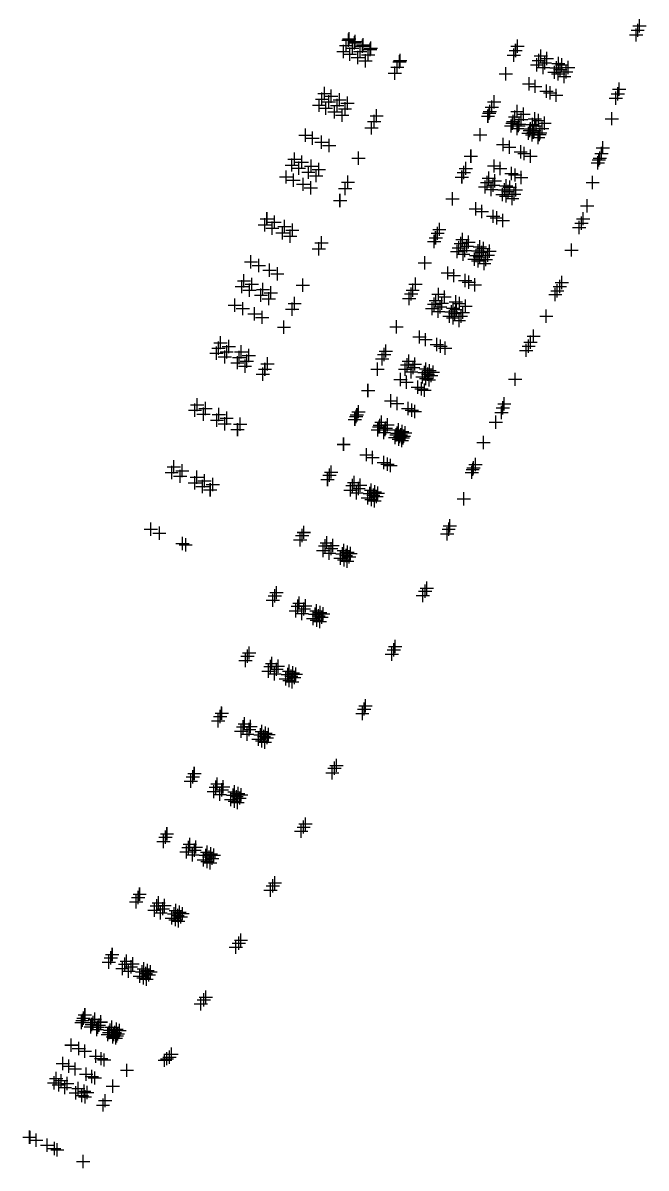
# Model space of a CAD drawing. Header units: metres. Extents: x 107442 to 107761, y 6433710 to 6434563.
# Drawn here: x 107442.1 to 107536.2, y 6433710.2 to 6433883.2 of the extents above; entities that cross this region are included whole.
import ezdxf

# ---------------------------------------------------------------- set-up
doc = ezdxf.new("R2010")
doc.units = ezdxf.units.M
doc.header["$PDMODE"] = 2
doc.header["$PDSIZE"] = 1

msp = doc.modelspace()

# ---------------------------------------------------------------- linework, layer by layer
for p in [(107535.2, 6433882.73, 107.79), (107535.2, 6433882.72, 107.79), (107534.71, 6433881.33, 107.88), (107534.93, 6433882.03, 107.83), (107490.9, 6433879.74, 108.26), (107491.25, 6433880.55, 108.2), (107491.34, 6433880.74, 108.17), (107491.84, 6433879.34, 103.16), (107491.84, 6433879.34, 103.16), (107492.18, 6433880.15, 103.15), (107492.18, 6433880.15, 103.15), (107492.26, 6433880.35, 103.14), (107492.26, 6433880.35, 103.14), (107493.38, 6433879.65, 103.8), (107493.46, 6433879.85, 103.79), (107494.63, 6433879.35, 104.43), (107516.79, 6433879.64, 104.97), (107516.79, 6433879.64, 104.97), (107516.79, 6433879.64, 104.97), (107516.79, 6433879.64, 104.97), (107516.79, 6433879.64, 104.97), (107516.79, 6433879.64, 104.97), (107516.79, 6433879.64, 104.97), (107516.79, 6433879.64, 104.97), (107516.79, 6433879.64, 104.97), (107516.79, 6433879.64, 104.97), (107516.8, 6433879.64, 103.98), (107490.5, 6433878.85, 108.32), (107491.44, 6433878.44, 103.17), (107491.44, 6433878.44, 103.17), (107492.65, 6433877.93, 103.83), (107493.03, 6433878.84, 103.81), (107494.21, 6433878.34, 104.45), (107494.55, 6433879.15, 104.43), (107516.22, 6433878.29, 105.01), (107516.22, 6433878.29, 105.01), (107516.22, 6433878.29, 105.01), (107516.22, 6433878.29, 105.01), (107516.22, 6433878.29, 105.01), (107516.22, 6433878.29, 105.01), (107516.22, 6433878.29, 105.01), (107516.22, 6433878.29, 105.01), (107516.22, 6433878.29, 105.01), (107516.22, 6433878.29, 105.01), (107516.22, 6433878.29, 104.03), (107516.5, 6433878.97, 104.99), (107516.51, 6433878.97, 104.99), (107516.51, 6433878.97, 104.99), (107516.51, 6433878.97, 104.99), (107516.51, 6433878.97, 104.99), (107516.51, 6433878.97, 104.99), (107516.51, 6433878.97, 104.99), (107516.51, 6433878.97, 104.99), (107516.51, 6433878.97, 104.99), (107516.51, 6433878.97, 104.99), (107516.51, 6433878.97, 104.01), (107520.3, 6433878.16, 104.09), (107521.22, 6433877.77, 105.13), (107493.82, 6433877.43, 104.47), (107498.63, 6433876.47, 104.62), (107498.63, 6433876.47, 104.62), (107498.63, 6433876.47, 104.62), (107498.63, 6433876.47, 104.62), (107498.63, 6433876.47, 104.03), (107498.97, 6433877.28, 104.61), (107498.97, 6433877.28, 104.61), (107498.97, 6433877.28, 104.61), (107498.97, 6433877.28, 104.61), (107498.97, 6433877.28, 104.02), (107499.05, 6433877.48, 104.01), (107499.06, 6433877.48, 104.6), (107499.06, 6433877.48, 104.6), (107499.06, 6433877.48, 104.6), (107499.06, 6433877.48, 104.6), (107519.72, 6433876.81, 104.14), (107520.01, 6433877.49, 104.12), (107520.64, 6433876.42, 105.17), (107520.93, 6433877.1, 105.15), (107522.66, 6433876.37, 104.21), (107522.95, 6433877.04, 104.19), (107523.21, 6433876.13, 103.91), (107523.21, 6433876.13, 103.91), (107523.5, 6433876.81, 103.89), (107523.5, 6433876.81, 103.89), (107524.42, 6433876.42, 104.39), (107524.42, 6433876.42, 104.39), (107498.24, 6433875.55, 104.64), (107498.24, 6433875.55, 104.65), (107498.24, 6433875.55, 104.65), (107498.24, 6433875.55, 104.64), (107498.24, 6433875.55, 104.06), (107515.02, 6433875.45, 105.09), (107515.02, 6433875.45, 105.09), (107515.02, 6433875.45, 105.09), (107515.02, 6433875.44, 105.09), (107515.02, 6433875.44, 105.09), (107515.02, 6433875.44, 105.09), (107515.02, 6433875.44, 105.09), (107515.02, 6433875.44, 105.09), (107515.02, 6433875.44, 105.09), (107515.02, 6433875.44, 105.09), (107515.02, 6433875.44, 104.11), (107522.37, 6433875.69, 104.23), (107522.92, 6433875.45, 103.93), (107522.92, 6433875.45, 103.93), (107523.84, 6433875.07, 104.43), (107523.84, 6433875.07, 104.43), (107524.13, 6433875.74, 104.41), (107524.13, 6433875.74, 104.41), (107487.63, 6433872.51, 108.78), (107518.52, 6433873.96, 104.23), (107519.44, 6433873.57, 105.26), (107521.16, 6433872.85, 104.33), (107521.72, 6433872.61, 104.03), (107521.72, 6433872.61, 104.03), (107531.92, 6433872.45, 108.64), (107532.14, 6433873.15, 108.58), (107486.81, 6433870.71, 108.92), (107487.25, 6433871.66, 108.85), (107488.27, 6433871.22, 103.29), (107488.27, 6433871.22, 103.29), (107488.65, 6433872.08, 103.28), (107488.65, 6433872.08, 103.28), (107489.55, 6433870.68, 103.98), (107489.92, 6433871.53, 103.97), (107491.09, 6433871.03, 104.61), (107513.24, 6433871.25, 105.22), (107513.24, 6433871.25, 105.22), (107513.24, 6433871.25, 105.21), (107513.24, 6433871.25, 105.22), (107513.24, 6433871.25, 105.21), (107513.24, 6433871.25, 105.21), (107513.24, 6433871.25, 105.21), (107513.25, 6433871.25, 105.22), (107513.25, 6433871.25, 105.22), (107513.25, 6433871.25, 105.22), (107513.25, 6433871.25, 104.23), (107522.64, 6433872.22, 104.53), (107522.64, 6433872.22, 104.53), (107531.64, 6433871.77, 108.67), (107487.84, 6433870.27, 103.3), (107487.84, 6433870.27, 103.3), (107489.13, 6433869.71, 104.01), (107490.31, 6433869.2, 104.65), (107490.73, 6433870.17, 104.63), (107495.51, 6433869.14, 104.21), (107495.51, 6433869.13, 104.8), (107495.51, 6433869.13, 104.8), (107495.51, 6433869.13, 104.8), (107495.51, 6433869.13, 104.8), (107512.32, 6433869.08, 105.27), (107512.32, 6433869.08, 105.28), (107512.32, 6433869.08, 105.27), (107512.32, 6433869.08, 105.27), (107512.32, 6433869.08, 105.27), (107512.33, 6433869.08, 105.27), (107512.33, 6433869.08, 105.27), (107512.33, 6433869.08, 105.27), (107512.33, 6433869.08, 105.27), (107512.33, 6433869.08, 105.27), (107512.33, 6433869.08, 104.29), (107512.5, 6433869.5, 105.26), (107512.5, 6433869.5, 105.27), (107512.5, 6433869.5, 105.26), (107512.51, 6433869.5, 105.26), (107512.51, 6433869.5, 105.26), (107512.51, 6433869.5, 105.26), (107512.51, 6433869.5, 105.26), (107512.51, 6433869.5, 105.26), (107512.51, 6433869.5, 105.26), (107512.51, 6433869.5, 105.26), (107512.51, 6433869.5, 104.28), (107512.61, 6433869.76, 105.26), (107512.61, 6433869.76, 105.26), (107512.61, 6433869.76, 105.26), (107512.61, 6433869.76, 105.26), (107512.61, 6433869.76, 105.26), (107512.61, 6433869.76, 105.26), (107512.61, 6433869.76, 105.26), (107512.61, 6433869.76, 105.26), (107512.61, 6433869.76, 105.26), (107512.62, 6433869.76, 105.26), (107512.62, 6433869.75, 104.28), (107512.9, 6433870.43, 105.24), (107512.9, 6433870.43, 105.24), (107512.9, 6433870.43, 105.24), (107512.9, 6433870.43, 105.24), (107512.9, 6433870.43, 105.24), (107512.9, 6433870.43, 105.24), (107512.9, 6433870.43, 105.24), (107512.9, 6433870.43, 105.24), (107512.9, 6433870.43, 105.24), (107512.9, 6433870.43, 105.24), (107512.9, 6433870.43, 104.26), (107516.4, 6433868.95, 104.39), (107516.75, 6433869.77, 104.36), (107517.67, 6433869.38, 105.4), (107494.72, 6433867.3, 104.84), (107494.72, 6433867.3, 104.84), (107494.72, 6433867.3, 104.84), (107494.72, 6433867.3, 104.25), (107494.73, 6433867.3, 104.84), (107495.14, 6433868.28, 104.82), (107495.14, 6433868.28, 104.82), (107495.14, 6433868.28, 104.82), (107495.14, 6433868.28, 104.82), (107495.14, 6433868.28, 104.23), (107515.83, 6433867.59, 104.43), (107516.01, 6433868.02, 104.42), (107516.12, 6433868.27, 104.41), (107516.75, 6433867.2, 105.47), (107516.93, 6433867.63, 105.46), (107517.04, 6433867.88, 105.45), (107517.32, 6433868.56, 105.43), (107518.74, 6433867.16, 104.52), (107519.03, 6433867.83, 104.5), (107519.38, 6433868.65, 104.47), (107519.58, 6433867.6, 104.2), (107519.58, 6433867.6, 104.2), (107519.93, 6433868.42, 104.17), (107519.93, 6433868.42, 104.17), (107520.5, 6433867.21, 104.7), (107520.5, 6433867.21, 104.7), (107520.85, 6433868.03, 104.67), (107520.85, 6433868.03, 104.67), (107531.01, 6433868.69, 109.07), (107484.75, 6433866.2, 109.2), (107485.81, 6433865.74, 103.38), (107485.81, 6433865.74, 103.38), (107511.13, 6433866.27, 105.34), (107511.13, 6433866.27, 105.34), (107511.13, 6433866.27, 105.34), (107511.13, 6433866.27, 105.34), (107511.13, 6433866.27, 105.34), (107511.13, 6433866.27, 105.34), (107511.13, 6433866.27, 105.34), (107511.13, 6433866.27, 105.34), (107511.13, 6433866.27, 105.34), (107511.13, 6433866.27, 105.34), (107511.14, 6433866.27, 104.36), (107518.45, 6433866.48, 104.54), (107518.64, 6433866.91, 104.53), (107519, 6433866.24, 104.24), (107519, 6433866.24, 104.24), (107519.19, 6433866.67, 104.23), (107519.19, 6433866.67, 104.23), (107519.3, 6433866.93, 104.22), (107519.3, 6433866.93, 104.22), (107519.92, 6433865.85, 104.74), (107519.92, 6433865.85, 104.74), (107520.11, 6433866.28, 104.73), (107520.11, 6433866.28, 104.73), (107520.22, 6433866.54, 104.72), (107520.22, 6433866.54, 104.72), (107487.17, 6433865.15, 104.12), (107488.35, 6433864.64, 104.76), (107514.63, 6433864.78, 104.49), (107515.55, 6433864.39, 105.53), (107517.26, 6433863.67, 104.61), (107529.66, 6433864.31, 109.45), (107483.1, 6433862.6, 109.38), (107484.19, 6433862.13, 103.43), (107484.19, 6433862.13, 103.43), (107492.75, 6433862.73, 104.95), (107492.75, 6433862.73, 104.95), (107492.75, 6433862.73, 104.95), (107492.75, 6433862.73, 104.36), (107492.76, 6433862.73, 104.95), (107509.75, 6433863.04, 105.42), (107509.75, 6433863.04, 105.42), (107509.75, 6433863.04, 105.42), (107509.75, 6433863.04, 105.42), (107509.75, 6433863.04, 105.42), (107509.75, 6433863.04, 105.42), (107509.75, 6433863.04, 105.42), (107509.75, 6433863.04, 105.42), (107509.75, 6433863.04, 105.42), (107509.75, 6433863.04, 105.42), (107509.76, 6433863.04, 104.44), (107517.81, 6433863.43, 104.31), (107517.81, 6433863.43, 104.31), (107518.73, 6433863.04, 104.81), (107518.73, 6433863.04, 104.81), (107528.9, 6433862.04, 109.62), (107529.07, 6433862.49, 109.6), (107529.21, 6433862.73, 109.6), (107529.45, 6433863.43, 109.55), (107482.68, 6433861.69, 109.43), (107483.77, 6433861.21, 103.45), (107483.77, 6433861.21, 103.45), (107485.19, 6433860.59, 104.22), (107485.6, 6433861.52, 104.2), (107486.77, 6433861.01, 104.84), (107508.69, 6433860.56, 105.48), (107508.69, 6433860.56, 105.48), (107508.69, 6433860.56, 105.48), (107508.69, 6433860.56, 105.48), (107508.69, 6433860.56, 105.48), (107508.69, 6433860.56, 105.48), (107508.69, 6433860.56, 105.48), (107508.69, 6433860.56, 105.48), (107508.69, 6433860.56, 105.48), (107508.69, 6433860.56, 105.48), (107508.69, 6433860.56, 104.49), (107508.96, 6433861.19, 105.46), (107508.96, 6433861.19, 105.46), (107508.96, 6433861.19, 105.46), (107508.96, 6433861.19, 105.46), (107508.96, 6433861.19, 105.46), (107508.96, 6433861.19, 105.46), (107508.96, 6433861.19, 105.46), (107508.96, 6433861.19, 105.46), (107508.96, 6433861.19, 105.46), (107508.96, 6433861.19, 105.46), (107508.96, 6433861.19, 104.48), (107513.25, 6433861.55, 104.57), (107514.17, 6433861.15, 105.61), (107515.87, 6433860.43, 104.68), (107481.85, 6433859.89, 109.53), (107482.96, 6433859.41, 103.48), (107482.96, 6433859.41, 103.48), (107484.4, 6433858.78, 104.26), (107486.37, 6433860.08, 104.86), (107491.18, 6433859.1, 105.03), (107491.18, 6433859.1, 105.03), (107491.18, 6433859.1, 105.03), (107491.18, 6433859.1, 105.03), (107491.18, 6433859.1, 104.44), (107508.39, 6433859.88, 105.49), (107508.4, 6433859.88, 105.49), (107508.4, 6433859.88, 105.49), (107508.4, 6433859.88, 105.49), (107508.4, 6433859.88, 105.49), (107508.4, 6433859.88, 105.49), (107508.4, 6433859.88, 105.49), (107508.4, 6433859.88, 105.49), (107508.4, 6433859.88, 105.49), (107508.4, 6433859.88, 105.49), (107508.4, 6433859.88, 104.51), (107512.18, 6433859.05, 104.63), (107512.46, 6433859.69, 104.61), (107513.1, 6433858.66, 105.67), (107513.38, 6433859.3, 105.65), (107515.08, 6433858.57, 104.73), (107516.43, 6433860.19, 104.38), (107516.43, 6433860.19, 104.38), (107517.35, 6433859.8, 104.88), (107517.35, 6433859.8, 104.88), (107528.13, 6433859.05, 109.91), (107485.58, 6433858.26, 104.91), (107490.77, 6433858.16, 105.05), (107490.77, 6433858.16, 105.06), (107490.77, 6433858.16, 105.06), (107490.77, 6433858.16, 105.05), (107490.77, 6433858.16, 104.47), (107511.89, 6433858.38, 104.64), (107512.81, 6433857.98, 105.68), (107514.51, 6433857.25, 104.76), (107514.8, 6433857.93, 104.74), (107515.06, 6433857.01, 104.46), (107515.06, 6433857.01, 104.46), (107515.35, 6433857.69, 104.44), (107515.35, 6433857.69, 104.44), (107515.63, 6433858.34, 104.43), (107515.63, 6433858.34, 104.43), (107516.27, 6433857.29, 104.94), (107516.27, 6433857.29, 104.94), (107516.55, 6433857.94, 104.93), (107516.55, 6433857.94, 104.93), (107489.97, 6433856.33, 104.51), (107489.98, 6433856.33, 105.1), (107489.98, 6433856.33, 105.1), (107489.98, 6433856.33, 105.1), (107489.98, 6433856.33, 105.1), (107506.97, 6433856.58, 105.57), (107506.98, 6433856.58, 105.57), (107506.98, 6433856.58, 105.57), (107506.98, 6433856.58, 105.57), (107506.98, 6433856.58, 105.57), (107506.98, 6433856.58, 105.57), (107506.98, 6433856.58, 105.57), (107506.98, 6433856.58, 105.57), (107506.98, 6433856.58, 105.57), (107506.98, 6433856.58, 105.57), (107506.98, 6433856.58, 104.59), (107510.47, 6433855.08, 104.72), (107515.98, 6433856.62, 104.96), (107515.98, 6433856.62, 104.96), (107527.31, 6433855.54, 110.3), (107478.94, 6433853.56, 109.78), (107478.95, 6433853.57, 109.78), (107511.39, 6433854.68, 105.76), (107513.09, 6433853.95, 104.83), (107513.64, 6433853.71, 104.53), (107513.64, 6433853.71, 104.53), (107514.56, 6433853.32, 105.03), (107514.56, 6433853.32, 105.03), (107526.7, 6433853.59, 110.45), (107478.61, 6433852.65, 109.82), (107479.75, 6433852.15, 103.59), (107479.75, 6433852.15, 103.59), (107480.08, 6433853.07, 103.58), (107480.08, 6433853.07, 103.58), (107480.08, 6433853.06, 103.58), (107480.08, 6433853.06, 103.58), (107481.6, 6433852.39, 104.41), (107481.61, 6433852.4, 104.41), (107482.78, 6433851.88, 105.05), (107482.78, 6433851.87, 105.05), (107504.98, 6433851.98, 105.67), (107504.98, 6433851.98, 105.68), (107504.98, 6433851.98, 105.67), (107504.98, 6433851.98, 105.67), (107504.98, 6433851.98, 105.67), (107504.98, 6433851.98, 105.67), (107504.98, 6433851.98, 105.67), (107504.98, 6433851.98, 105.67), (107504.98, 6433851.98, 105.67), (107504.98, 6433851.98, 105.67), (107504.98, 6433851.98, 104.69), (107526.11, 6433852.25, 110.48), (107526.44, 6433852.92, 110.48), (107481.29, 6433851.46, 104.44), (107482.46, 6433850.95, 105.08), (107487.17, 6433849.95, 104.65), (107487.17, 6433849.94, 104.65), (107487.17, 6433849.93, 105.24), (107487.17, 6433849.93, 105.24), (107487.17, 6433849.93, 105.24), (107487.17, 6433849.93, 105.24), (107487.18, 6433849.95, 105.24), (107487.18, 6433849.95, 105.24), (107487.18, 6433849.95, 105.24), (107487.18, 6433849.95, 105.24), (107504.18, 6433850.14, 105.72), (107504.18, 6433850.14, 105.72), (107504.18, 6433850.14, 105.72), (107504.18, 6433850.14, 105.72), (107504.18, 6433850.14, 105.72), (107504.18, 6433850.14, 105.72), (107504.18, 6433850.14, 105.72), (107504.18, 6433850.14, 105.72), (107504.18, 6433850.14, 105.72), (107504.18, 6433850.14, 105.72), (107504.18, 6433850.14, 104.73), (107504.42, 6433850.71, 105.7), (107504.42, 6433850.7, 105.7), (107504.42, 6433850.7, 105.7), (107504.42, 6433850.7, 105.7), (107504.42, 6433850.7, 105.7), (107504.43, 6433850.7, 105.7), (107504.43, 6433850.7, 105.7), (107504.43, 6433850.7, 105.7), (107504.43, 6433850.7, 105.7), (107504.43, 6433850.7, 105.7), (107504.43, 6433850.7, 104.72), (107504.72, 6433851.38, 105.69), (107504.72, 6433851.38, 105.69), (107504.72, 6433851.38, 105.69), (107504.72, 6433851.38, 105.69), (107504.72, 6433851.38, 105.69), (107504.72, 6433851.38, 105.69), (107504.72, 6433851.38, 105.69), (107504.72, 6433851.38, 105.69), (107504.72, 6433851.38, 105.69), (107504.72, 6433851.38, 105.69), (107504.72, 6433851.38, 104.71), (107508.21, 6433849.86, 104.84), (107508.47, 6433850.46, 104.83), (107509.39, 6433850.07, 105.87), (107486.77, 6433849.04, 104.68), (107486.78, 6433849.03, 105.26), (107486.78, 6433849.03, 105.27), (107486.78, 6433849.03, 105.27), (107486.78, 6433849.03, 105.26), (107507.66, 6433848.62, 104.87), (107507.91, 6433849.19, 104.86), (107508.58, 6433848.22, 105.91), (107508.83, 6433848.79, 105.9), (107509.12, 6433849.46, 105.88), (107510.82, 6433848.72, 104.96), (107511.09, 6433849.33, 104.94), (107511.37, 6433848.48, 104.66), (107511.37, 6433848.48, 104.66), (107511.64, 6433849.09, 104.64), (107511.64, 6433849.09, 104.64), (107512.55, 6433848.69, 105.14), (107512.55, 6433848.69, 105.14), (107524.92, 6433848.86, 110.67), (107476.53, 6433847.06, 110.06), (107477.7, 6433846.54, 103.68), (107477.7, 6433846.54, 103.68), (107502.77, 6433846.92, 105.79), (107502.77, 6433846.92, 105.79), (107502.77, 6433846.92, 105.79), (107502.77, 6433846.92, 105.79), (107502.77, 6433846.92, 105.79), (107502.77, 6433846.92, 105.79), (107502.77, 6433846.92, 105.79), (107502.77, 6433846.92, 105.79), (107502.77, 6433846.92, 105.79), (107502.77, 6433846.92, 105.79), (107502.77, 6433846.92, 104.81), (107510.28, 6433847.48, 104.98), (107510.53, 6433848.05, 104.97), (107510.83, 6433847.24, 104.68), (107510.83, 6433847.24, 104.68), (107511.08, 6433847.81, 104.67), (107511.08, 6433847.81, 104.67), (107511.75, 6433846.84, 105.18), (107511.75, 6433846.84, 105.18), (107511.99, 6433847.41, 105.17), (107511.99, 6433847.41, 105.17), (107512.29, 6433848.08, 105.16), (107512.29, 6433848.08, 105.16), (107479.34, 6433845.8, 104.58), (107480.51, 6433845.28, 105.22), (107506.26, 6433845.39, 104.94), (107507.17, 6433844.99, 105.98), (107475.14, 6433843.33, 110.2), (107475.47, 6433844.2, 110.16), (107476.64, 6433843.68, 103.72), (107476.64, 6433843.68, 103.72), (107478.34, 6433842.92, 104.65), (107484.35, 6433843.57, 104.8), (107484.36, 6433843.57, 105.39), (107484.36, 6433843.57, 105.39), (107484.36, 6433843.57, 105.39), (107484.36, 6433843.57, 105.39), (107501.35, 6433843.7, 105.86), (107501.36, 6433843.7, 105.86), (107501.36, 6433843.7, 105.86), (107501.36, 6433843.7, 105.86), (107501.36, 6433843.7, 105.86), (107501.36, 6433843.7, 105.86), (107501.36, 6433843.7, 105.86), (107501.36, 6433843.7, 105.86), (107501.36, 6433843.7, 105.86), (107501.36, 6433843.7, 105.86), (107501.36, 6433843.7, 104.88), (107508.87, 6433844.25, 105.06), (107509.42, 6433844.01, 104.76), (107509.42, 6433844.01, 104.76), (107510.33, 6433843.61, 105.26), (107510.33, 6433843.61, 105.26), (107523.16, 6433843.34, 111.09), (107523.47, 6433843.96, 111.09), (107476.32, 6433842.8, 103.74), (107476.32, 6433842.8, 103.74), (107478.04, 6433842.03, 104.68), (107479.21, 6433841.51, 105.32), (107479.51, 6433842.4, 105.29), (107500.4, 6433841.55, 105.91), (107500.4, 6433841.55, 105.91), (107500.4, 6433841.55, 105.91), (107500.4, 6433841.55, 105.91), (107500.4, 6433841.55, 105.91), (107500.41, 6433841.55, 105.91), (107500.41, 6433841.55, 105.91), (107500.41, 6433841.55, 105.91), (107500.41, 6433841.55, 105.91), (107500.41, 6433841.55, 105.91), (107500.41, 6433841.55, 104.93), (107500.7, 6433842.22, 105.9), (107500.7, 6433842.22, 105.9), (107500.7, 6433842.22, 105.9), (107500.7, 6433842.22, 105.9), (107500.7, 6433842.22, 105.9), (107500.7, 6433842.22, 105.9), (107500.7, 6433842.22, 105.9), (107500.7, 6433842.22, 105.9), (107500.7, 6433842.22, 105.9), (107500.71, 6433842.22, 105.9), (107500.71, 6433842.22, 104.92), (107500.95, 6433842.78, 105.88), (107500.95, 6433842.78, 105.89), (107500.95, 6433842.78, 105.88), (107500.95, 6433842.78, 105.88), (107500.95, 6433842.78, 105.88), (107500.95, 6433842.78, 105.88), (107500.95, 6433842.78, 105.88), (107500.95, 6433842.78, 105.88), (107500.95, 6433842.78, 105.88), (107500.95, 6433842.78, 105.88), (107500.95, 6433842.78, 104.9), (107504.43, 6433841.25, 105.04), (107504.84, 6433842.17, 105.02), (107505.75, 6433841.77, 106.06), (107522.49, 6433842.16, 111.04), (107522.79, 6433842.7, 111.06), (107474.09, 6433840.55, 110.36), (107475.29, 6433840.01, 103.78), (107475.29, 6433840.01, 103.78), (107482.73, 6433839.93, 105.47), (107482.73, 6433839.93, 105.47), (107482.73, 6433839.93, 105.47), (107482.73, 6433839.93, 104.88), (107482.74, 6433839.93, 105.47), (107483.12, 6433840.79, 105.45), (107483.12, 6433840.79, 105.45), (107483.12, 6433840.79, 105.45), (107483.12, 6433840.79, 105.45), (107483.12, 6433840.79, 104.86), (107503.88, 6433840.01, 105.06), (107504.18, 6433840.68, 105.05), (107504.8, 6433839.6, 106.1), (107505.1, 6433840.28, 106.09), (107505.35, 6433840.84, 106.08), (107506.79, 6433839.53, 105.16), (107507.04, 6433840.1, 105.15), (107507.45, 6433841.02, 105.13), (107507.59, 6433839.86, 104.85), (107507.59, 6433839.86, 104.85), (107508, 6433840.78, 104.83), (107508, 6433840.78, 104.83), (107508.91, 6433840.38, 105.33), (107508.91, 6433840.38, 105.33), (107477.05, 6433839.21, 104.75), (107478.22, 6433838.69, 105.39), (107506.49, 6433838.85, 105.18), (107507.04, 6433838.61, 104.88), (107507.04, 6433838.61, 104.88), (107507.34, 6433839.28, 104.86), (107507.34, 6433839.28, 104.86), (107507.95, 6433838.21, 105.38), (107507.95, 6433838.21, 105.38), (107508.25, 6433838.88, 105.36), (107508.25, 6433838.88, 105.36), (107508.51, 6433839.45, 105.35), (107508.51, 6433839.45, 105.35), (107521.13, 6433838.89, 111.15), (107481.51, 6433837.2, 105.53), (107481.51, 6433837.2, 105.53), (107481.51, 6433837.2, 105.53), (107481.51, 6433837.2, 105.53), (107481.51, 6433837.2, 104.94), (107498.51, 6433837.28, 106.01), (107498.51, 6433837.28, 106.01), (107498.51, 6433837.28, 106.01), (107498.51, 6433837.28, 106.01), (107498.51, 6433837.28, 106.01), (107498.51, 6433837.27, 106.01), (107498.51, 6433837.27, 106.01), (107498.51, 6433837.27, 106.01), (107498.51, 6433837.27, 106.01), (107498.52, 6433837.27, 106.01), (107498.52, 6433837.27, 105.03), (107471.92, 6433834.87, 110.7), (107473.17, 6433834.31, 103.87), (107473.17, 6433834.31, 103.87), (107501.99, 6433835.73, 105.16), (107502.91, 6433835.33, 106.2), (107504.6, 6433834.58, 105.27), (107505.15, 6433834.34, 104.97), (107505.15, 6433834.34, 104.97), (107518.46, 6433834.36, 110.95), (107518.76, 6433834.93, 110.95), (107519.22, 6433835.85, 110.96), (107471.33, 6433833.28, 110.74), (107471.61, 6433834.04, 110.72), (107472.57, 6433832.71, 103.89), (107472.57, 6433832.71, 103.89), (107472.86, 6433833.47, 103.88), (107472.86, 6433833.47, 103.88), (107474.74, 6433832.62, 104.91), (107475.03, 6433833.47, 104.89), (107476.2, 6433832.94, 105.53), (107496.64, 6433833.08, 106.1), (107496.64, 6433833.08, 106.1), (107496.64, 6433833.08, 106.1), (107496.64, 6433833.08, 106.1), (107496.64, 6433833.08, 106.1), (107496.64, 6433833.08, 106.1), (107496.64, 6433833.08, 106.1), (107496.64, 6433833.08, 106.1), (107496.64, 6433833.08, 106.1), (107496.65, 6433833.08, 106.1), (107496.65, 6433833.08, 105.12), (107496.88, 6433833.61, 106.09), (107496.88, 6433833.61, 106.09), (107496.88, 6433833.61, 106.09), (107496.88, 6433833.61, 106.09), (107496.88, 6433833.61, 106.09), (107496.88, 6433833.61, 106.09), (107496.88, 6433833.61, 106.09), (107496.88, 6433833.61, 106.09), (107496.88, 6433833.61, 106.09), (107496.88, 6433833.61, 106.09), (107496.88, 6433833.61, 105.11), (107505.85, 6433834.03, 105.36), (107505.85, 6433834.03, 105.36), (107518.1, 6433833.71, 110.93), (107474.47, 6433831.85, 104.93), (107475.63, 6433831.32, 105.57), (107475.9, 6433832.09, 105.55), (107478.64, 6433830.85, 105.08), (107478.65, 6433830.85, 105.67), (107478.65, 6433830.85, 105.67), (107478.65, 6433830.85, 105.67), (107478.65, 6433830.85, 105.67), (107479.02, 6433831.67, 105.65), (107479.02, 6433831.67, 105.66), (107479.02, 6433831.67, 105.65), (107479.02, 6433831.67, 105.65), (107479.02, 6433831.67, 105.06), (107495.64, 6433830.86, 106.15), (107495.65, 6433830.86, 106.15), (107495.65, 6433830.86, 106.15), (107495.65, 6433830.86, 106.15), (107495.65, 6433830.86, 106.15), (107495.65, 6433830.86, 106.15), (107495.65, 6433830.86, 106.15), (107495.65, 6433830.86, 106.15), (107495.65, 6433830.86, 106.15), (107495.65, 6433830.86, 106.15), (107495.65, 6433830.86, 105.17), (107496.34, 6433832.41, 106.12), (107496.34, 6433832.41, 106.12), (107496.34, 6433832.41, 106.12), (107496.34, 6433832.41, 106.12), (107496.34, 6433832.41, 106.12), (107496.34, 6433832.41, 106.12), (107496.34, 6433832.41, 106.12), (107496.34, 6433832.41, 106.12), (107496.34, 6433832.41, 106.12), (107496.34, 6433832.41, 106.12), (107496.35, 6433832.41, 105.14), (107499.81, 6433830.86, 105.27), (107500.11, 6433831.53, 105.25), (107500.35, 6433832.06, 105.24), (107501.03, 6433831.12, 106.29), (107501.27, 6433831.65, 106.28), (107502.96, 6433830.9, 105.36), (107478.31, 6433830.11, 105.69), (107478.31, 6433830.11, 105.69), (107478.31, 6433830.11, 105.69), (107478.31, 6433830.11, 105.69), (107478.31, 6433830.11, 105.1), (107499.12, 6433829.3, 105.3), (107500.73, 6433830.45, 106.31), (107502.42, 6433829.69, 105.38), (107502.72, 6433830.36, 105.37), (107502.96, 6433829.44, 105.08), (107502.96, 6433829.44, 105.08), (107503.26, 6433830.12, 105.07), (107503.26, 6433830.12, 105.07), (107503.42, 6433829.24, 105.33), (107503.42, 6433829.24, 105.33), (107503.5, 6433830.65, 105.06), (107503.5, 6433830.65, 105.06), (107503.75, 6433829.9, 105.34), (107503.75, 6433829.9, 105.34), (107504.02, 6433830.42, 105.34), (107504.02, 6433830.42, 105.34), (107516.44, 6433829.34, 111.15), (107494.2, 6433827.66, 106.22), (107494.2, 6433827.66, 106.22), (107494.2, 6433827.66, 106.22), (107494.2, 6433827.65, 106.22), (107494.2, 6433827.65, 106.22), (107494.21, 6433827.65, 106.22), (107494.21, 6433827.65, 106.22), (107494.21, 6433827.65, 106.22), (107494.21, 6433827.65, 106.22), (107494.21, 6433827.65, 106.22), (107494.21, 6433827.65, 105.24), (107500.03, 6433828.9, 106.34), (107501.72, 6433828.14, 105.42), (107502.27, 6433827.89, 105.12), (107502.27, 6433827.89, 105.12), (107502.72, 6433827.69, 105.37), (107502.72, 6433827.69, 105.37), (107497.67, 6433826.09, 105.37), (107498.59, 6433825.68, 106.41), (107468.07, 6433824.67, 111.05), (107468.39, 6433825.51, 111.03), (107469.35, 6433824.09, 104.02), (107469.35, 6433824.09, 104.02), (107469.67, 6433824.93, 104.01), (107469.67, 6433824.93, 104.01), (107471.69, 6433824.02, 105.12), (107492.53, 6433823.97, 106.3), (107492.54, 6433823.97, 106.3), (107492.54, 6433823.97, 106.3), (107492.54, 6433823.97, 106.3), (107492.54, 6433823.97, 106.3), (107492.54, 6433823.96, 106.3), (107492.54, 6433823.96, 106.3), (107492.54, 6433823.96, 106.3), (107492.54, 6433823.96, 106.3), (107492.54, 6433823.96, 106.3), (107492.54, 6433823.96, 105.32), (107492.76, 6433824.45, 106.29), (107492.76, 6433824.45, 106.29), (107492.76, 6433824.45, 106.29), (107492.76, 6433824.45, 106.29), (107492.76, 6433824.45, 106.29), (107492.76, 6433824.45, 106.29), (107492.76, 6433824.45, 106.29), (107492.76, 6433824.45, 106.29), (107492.76, 6433824.45, 106.29), (107492.76, 6433824.45, 106.29), (107492.76, 6433824.45, 105.31), (107500.27, 6433824.92, 105.49), (107500.82, 6433824.68, 105.19), (107500.82, 6433824.68, 105.19), (107501.28, 6433824.47, 105.44), (107501.28, 6433824.47, 105.44), (107514.36, 6433824.34, 111.33), (107514.57, 6433825.05, 111.26), (107514.79, 6433825.62, 111.23), (107471.39, 6433823.16, 105.14), (107472.56, 6433822.63, 105.79), (107472.86, 6433823.49, 105.76), (107474.89, 6433822.57, 105.26), (107474.89, 6433822.56, 105.85), (107474.89, 6433822.56, 105.85), (107474.89, 6433822.56, 105.85), (107474.89, 6433822.56, 105.85), (107492.23, 6433823.29, 106.32), (107492.23, 6433823.29, 106.32), (107492.23, 6433823.29, 106.32), (107492.23, 6433823.29, 106.32), (107492.23, 6433823.29, 106.32), (107492.23, 6433823.29, 106.32), (107492.23, 6433823.29, 106.32), (107492.23, 6433823.29, 106.32), (107492.23, 6433823.29, 106.32), (107492.24, 6433823.29, 106.32), (107492.24, 6433823.29, 105.34), (107492.42, 6433823.71, 106.31), (107492.42, 6433823.71, 106.31), (107492.42, 6433823.71, 106.31), (107492.42, 6433823.71, 106.31), (107492.42, 6433823.71, 106.31), (107492.42, 6433823.71, 106.31), (107492.42, 6433823.71, 106.31), (107492.42, 6433823.71, 106.31), (107492.42, 6433823.71, 106.31), (107492.42, 6433823.71, 106.31), (107492.42, 6433823.71, 105.33), (107496, 6433822.39, 105.46), (107496.22, 6433822.89, 105.45), (107497.14, 6433822.47, 106.49), (107513.51, 6433822.86, 111.28), (107474.51, 6433821.74, 105.28), (107474.52, 6433821.74, 105.87), (107474.52, 6433821.74, 105.87), (107474.52, 6433821.74, 105.87), (107474.52, 6433821.74, 105.87), (107495.7, 6433821.72, 105.47), (107495.89, 6433822.14, 105.46), (107496.61, 6433821.31, 106.51), (107496.8, 6433821.73, 106.5), (107496.91, 6433821.98, 106.5), (107498.29, 6433820.54, 105.58), (107498.48, 6433820.96, 105.58), (107498.6, 6433821.22, 105.57), (107498.82, 6433821.71, 105.56), (107499.03, 6433820.71, 105.28), (107499.03, 6433820.71, 105.28), (107499.15, 6433820.97, 105.27), (107499.15, 6433820.97, 105.27), (107499.37, 6433821.47, 105.26), (107499.37, 6433821.47, 105.26), (107499.49, 6433820.51, 105.53), (107499.49, 6433820.51, 105.53), (107499.6, 6433820.76, 105.52), (107499.6, 6433820.76, 105.52), (107499.83, 6433821.26, 105.51), (107499.83, 6433821.26, 105.51), (107490.52, 6433819.53, 106.4), (107490.52, 6433819.53, 106.4), (107490.52, 6433819.53, 106.4), (107490.52, 6433819.53, 106.4), (107490.52, 6433819.53, 106.4), (107490.52, 6433819.53, 106.4), (107490.52, 6433819.53, 106.4), (107490.53, 6433819.53, 106.4), (107490.53, 6433819.53, 106.4), (107490.53, 6433819.53, 106.4), (107490.53, 6433819.52, 105.42), (107498.84, 6433820.3, 105.28), (107498.84, 6433820.3, 105.28), (107499.3, 6433820.09, 105.53), (107499.3, 6433820.09, 105.53), (107511.64, 6433819.81, 111.12), (107493.99, 6433817.96, 105.55), (107494.9, 6433817.54, 106.59), (107464.55, 6433815.28, 111.3), (107464.87, 6433816.13, 111.28), (107466.16, 6433815.54, 104.16), (107466.16, 6433815.54, 104.16), (107488.62, 6433815.34, 106.49), (107488.63, 6433815.34, 106.49), (107488.63, 6433815.34, 106.49), (107488.63, 6433815.34, 106.49), (107488.63, 6433815.34, 106.49), (107488.63, 6433815.34, 106.49), (107488.63, 6433815.34, 106.49), (107488.63, 6433815.34, 106.49), (107488.63, 6433815.34, 106.49), (107488.63, 6433815.34, 106.49), (107488.63, 6433815.34, 105.51), (107496.59, 6433816.78, 105.67), (107497.13, 6433816.53, 105.37), (107497.13, 6433816.53, 105.37), (107497.59, 6433816.32, 105.62), (107497.59, 6433816.32, 105.62), (107509.89, 6433815.29, 111.35), (107510.01, 6433815.74, 111.3), (107510.15, 6433815.98, 111.31), (107510.42, 6433816.47, 111.32), (107465.85, 6433814.69, 104.17), (107465.85, 6433814.69, 104.17), (107468.04, 6433813.7, 105.37), (107468.34, 6433814.55, 105.35), (107469.51, 6433814.02, 105.99), (107488.1, 6433814.19, 106.52), (107488.1, 6433814.19, 106.52), (107488.1, 6433814.19, 106.52), (107488.1, 6433814.19, 106.52), (107488.1, 6433814.19, 106.52), (107488.1, 6433814.19, 106.52), (107488.1, 6433814.19, 106.52), (107488.1, 6433814.19, 106.52), (107488.1, 6433814.19, 106.52), (107488.1, 6433814.19, 106.52), (107488.11, 6433814.19, 105.53), (107488.4, 6433814.86, 106.5), (107488.41, 6433814.86, 106.5), (107488.41, 6433814.86, 106.5), (107488.41, 6433814.86, 106.5), (107488.41, 6433814.86, 106.5), (107488.41, 6433814.86, 106.5), (107488.41, 6433814.86, 106.5), (107488.41, 6433814.86, 106.5), (107488.41, 6433814.86, 106.5), (107488.41, 6433814.86, 106.5), (107488.41, 6433814.86, 105.52), (107492.09, 6433813.77, 105.64), (107469.21, 6433813.17, 106.01), (107470.38, 6433812.64, 105.48), (107470.39, 6433812.64, 106.07), (107470.39, 6433812.63, 106.06), (107470.39, 6433812.63, 106.07), (107470.39, 6433812.63, 106.06), (107470.76, 6433813.46, 106.05), (107470.76, 6433813.46, 106.05), (107470.76, 6433813.46, 106.05), (107470.76, 6433813.46, 106.05), (107470.76, 6433813.46, 105.46), (107491.57, 6433812.62, 105.67), (107491.87, 6433813.29, 105.65), (107492.48, 6433812.2, 106.71), (107492.78, 6433812.87, 106.69), (107493, 6433813.36, 106.68), (107494.47, 6433812.11, 105.77), (107494.69, 6433812.59, 105.76), (107495.01, 6433811.86, 105.47), (107495.01, 6433811.86, 105.47), (107495.23, 6433812.35, 105.46), (107495.23, 6433812.35, 105.46), (107495.69, 6433812.14, 105.71), (107495.69, 6433812.14, 105.71), (107494.16, 6433811.44, 105.78), (107494.71, 6433811.19, 105.48), (107494.71, 6433811.19, 105.48), (107495.17, 6433810.98, 105.73), (107495.17, 6433810.98, 105.73), (107495.47, 6433811.65, 105.72), (107495.47, 6433811.65, 105.72), (107508.69, 6433811.29, 111.71), (107461.39, 6433806.7, 111.46), (107506.39, 6433806.7, 111.71), (107506.55, 6433807.22, 111.67), (107462.69, 6433806.11, 104.3), (107462.69, 6433806.11, 104.3), (107483.97, 6433805.08, 106.71), (107483.97, 6433805.08, 106.71), (107483.97, 6433805.08, 106.71), (107483.97, 6433805.08, 106.71), (107483.97, 6433805.08, 106.71), (107483.97, 6433805.08, 106.71), (107483.97, 6433805.08, 106.71), (107483.97, 6433805.08, 106.71), (107483.97, 6433805.08, 106.71), (107483.97, 6433805.08, 106.71), (107483.98, 6433805.08, 105.73), (107484.27, 6433805.75, 106.7), (107484.28, 6433805.75, 106.69), (107484.28, 6433805.75, 106.69), (107484.28, 6433805.75, 106.69), (107484.28, 6433805.75, 106.69), (107484.28, 6433805.75, 106.69), (107484.28, 6433805.75, 106.69), (107484.28, 6433805.75, 106.69), (107484.28, 6433805.75, 106.7), (107484.28, 6433805.75, 106.69), (107484.28, 6433805.75, 105.71), (107484.49, 6433806.24, 106.69), (107484.5, 6433806.24, 106.68), (107484.5, 6433806.24, 106.68), (107484.5, 6433806.24, 106.68), (107484.5, 6433806.24, 106.68), (107484.5, 6433806.24, 106.68), (107484.5, 6433806.24, 106.68), (107484.5, 6433806.24, 106.68), (107484.5, 6433806.24, 106.68), (107484.5, 6433806.23, 106.68), (107484.5, 6433806.23, 105.7), (107506.16, 6433806, 111.77), (107466.2, 6433804.54, 106.22), (107466.67, 6433804.33, 106.24), (107466.67, 6433804.33, 106.24), (107466.67, 6433804.33, 106.24), (107466.67, 6433804.33, 106.24), (107487.44, 6433803.51, 105.86), (107487.74, 6433804.18, 105.85), (107487.96, 6433804.67, 105.84), (107488.65, 6433803.77, 106.89), (107488.87, 6433804.25, 106.88), (107490.56, 6433803.49, 105.95), (107491.1, 6433803.24, 105.65), (107491.1, 6433803.24, 105.65), (107488.35, 6433803.1, 106.9), (107490.03, 6433802.33, 105.98), (107490.34, 6433803, 105.96), (107490.58, 6433802.08, 105.68), (107490.58, 6433802.08, 105.68), (107490.88, 6433802.75, 105.66), (107490.88, 6433802.75, 105.66), (107491.04, 6433801.88, 105.93), (107491.04, 6433801.88, 105.93), (107491.34, 6433802.55, 105.91), (107491.34, 6433802.55, 105.91), (107491.56, 6433803.03, 105.9), (107491.56, 6433803.03, 105.9), (107480.14, 6433796.64, 106.89), (107480.15, 6433796.64, 106.88), (107480.15, 6433796.64, 106.88), (107480.15, 6433796.64, 106.88), (107480.15, 6433796.64, 106.88), (107480.15, 6433796.64, 106.88), (107480.15, 6433796.64, 106.88), (107480.15, 6433796.64, 106.88), (107480.15, 6433796.64, 106.88), (107480.15, 6433796.64, 106.88), (107480.15, 6433796.64, 105.9), (107480.36, 6433797.13, 106.88), (107480.37, 6433797.13, 106.87), (107480.37, 6433797.13, 106.87), (107480.37, 6433797.13, 106.87), (107480.37, 6433797.13, 106.87), (107480.37, 6433797.13, 106.87), (107480.37, 6433797.13, 106.87), (107480.37, 6433797.13, 106.87), (107480.37, 6433797.13, 106.87), (107480.37, 6433797.13, 106.87), (107480.37, 6433797.13, 105.89), (107502.47, 6433796.69, 112.2), (107502.83, 6433797.34, 112.22), (107503.07, 6433797.81, 112.22), (107479.84, 6433795.97, 106.9), (107479.84, 6433795.97, 106.9), (107479.84, 6433795.97, 106.9), (107479.84, 6433795.97, 106.9), (107479.84, 6433795.97, 106.9), (107479.84, 6433795.97, 106.9), (107479.84, 6433795.97, 106.9), (107479.84, 6433795.97, 106.9), (107479.84, 6433795.97, 106.9), (107479.84, 6433795.97, 106.9), (107479.85, 6433795.97, 105.92), (107483.61, 6433795.07, 106.04), (107483.83, 6433795.56, 106.03), (107484.52, 6433794.66, 107.08), (107484.74, 6433795.14, 107.07), (107483.31, 6433794.4, 106.05), (107484.22, 6433793.99, 107.09), (107485.9, 6433793.22, 106.16), (107486.21, 6433793.89, 106.15), (107486.43, 6433794.38, 106.14), (107486.45, 6433792.98, 105.86), (107486.45, 6433792.98, 105.86), (107486.75, 6433793.65, 105.85), (107486.75, 6433793.65, 105.85), (107486.97, 6433794.13, 105.84), (107486.97, 6433794.13, 105.84), (107487.21, 6433793.44, 106.1), (107487.21, 6433793.44, 106.1), (107487.43, 6433793.93, 106.09), (107487.43, 6433793.93, 106.09), (107486.91, 6433792.77, 106.11), (107486.91, 6433792.77, 106.11), (107476.23, 6433788.02, 107.06), (107476.24, 6433788.02, 107.06), (107476.24, 6433788.02, 107.06), (107476.24, 6433788.02, 107.06), (107476.24, 6433788.02, 107.06), (107476.24, 6433788.02, 107.06), (107476.24, 6433788.02, 107.06), (107476.24, 6433788.02, 107.06), (107476.24, 6433788.02, 107.06), (107476.24, 6433788.02, 107.06), (107476.24, 6433788.02, 106.08), (107497.8, 6433787.83, 112.1), (107498.09, 6433788.51, 112.08), (107498.3, 6433788.99, 112.06), (107475.71, 6433786.87, 107.08), (107475.71, 6433786.87, 107.08), (107475.71, 6433786.87, 107.08), (107475.71, 6433786.87, 107.08), (107475.71, 6433786.87, 107.08), (107475.71, 6433786.86, 107.08), (107475.71, 6433786.86, 107.08), (107475.71, 6433786.86, 107.08), (107475.71, 6433786.86, 107.08), (107475.71, 6433786.86, 107.08), (107475.72, 6433786.86, 106.1), (107476.01, 6433787.54, 107.07), (107476.01, 6433787.54, 107.07), (107476.01, 6433787.54, 107.07), (107476.02, 6433787.54, 107.07), (107476.02, 6433787.54, 107.07), (107476.02, 6433787.54, 107.07), (107476.02, 6433787.54, 107.07), (107476.02, 6433787.54, 107.07), (107476.02, 6433787.54, 107.07), (107476.02, 6433787.54, 107.07), (107476.02, 6433787.53, 106.09), (107479.48, 6433785.97, 106.22), (107479.7, 6433786.45, 106.21), (107480.61, 6433786.04, 107.25), (107479.18, 6433785.29, 106.24), (107480.09, 6433784.88, 107.28), (107480.39, 6433785.55, 107.26), (107482.08, 6433784.79, 106.34), (107482.3, 6433785.27, 106.33), (107482.62, 6433784.54, 106.04), (107482.62, 6433784.54, 106.04), (107482.84, 6433785.02, 106.03), (107482.84, 6433785.02, 106.03), (107483.08, 6433784.33, 106.29), (107483.08, 6433784.33, 106.29), (107483.3, 6433784.82, 106.28), (107483.3, 6433784.82, 106.28), (107481.77, 6433784.12, 106.35), (107482.32, 6433783.87, 106.05), (107482.32, 6433783.87, 106.05), (107482.77, 6433783.66, 106.3), (107482.77, 6433783.66, 106.3), (107493.61, 6433779.56, 112.07), (107493.84, 6433780.04, 112.07), (107471.58, 6433777.76, 107.27), (107471.58, 6433777.76, 107.27), (107471.58, 6433777.76, 107.27), (107471.58, 6433777.76, 107.27), (107471.58, 6433777.76, 107.27), (107471.58, 6433777.76, 107.27), (107471.58, 6433777.76, 107.27), (107471.58, 6433777.76, 107.27), (107471.58, 6433777.76, 107.27), (107471.58, 6433777.76, 107.27), (107471.58, 6433777.76, 106.28), (107471.88, 6433778.43, 107.25), (107471.88, 6433778.43, 107.25), (107471.88, 6433778.43, 107.25), (107471.89, 6433778.43, 107.25), (107471.89, 6433778.43, 107.25), (107471.89, 6433778.43, 107.25), (107471.89, 6433778.43, 107.25), (107471.89, 6433778.43, 107.25), (107471.89, 6433778.43, 107.25), (107471.89, 6433778.43, 107.25), (107471.89, 6433778.43, 106.27), (107472.1, 6433778.92, 107.24), (107472.1, 6433778.91, 107.24), (107472.1, 6433778.91, 107.24), (107472.11, 6433778.91, 107.24), (107472.11, 6433778.91, 107.24), (107472.11, 6433778.91, 107.24), (107472.11, 6433778.91, 107.24), (107472.11, 6433778.91, 107.24), (107472.11, 6433778.91, 107.24), (107472.11, 6433778.91, 107.24), (107472.11, 6433778.91, 106.26), (107475.57, 6433777.34, 106.4), (107493.35, 6433778.87, 112.1), (107475.05, 6433776.19, 106.42), (107475.35, 6433776.86, 106.4), (107475.96, 6433775.77, 107.46), (107476.26, 6433776.45, 107.44), (107476.48, 6433776.93, 107.44), (107477.95, 6433775.68, 106.52), (107478.17, 6433776.17, 106.51), (107478.71, 6433775.92, 106.21), (107478.71, 6433775.92, 106.21), (107479.17, 6433775.71, 106.46), (107479.17, 6433775.71, 106.46), (107477.64, 6433775.01, 106.53), (107478.19, 6433774.76, 106.23), (107478.19, 6433774.76, 106.23), (107478.49, 6433775.43, 106.22), (107478.49, 6433775.43, 106.22), (107478.64, 6433774.55, 106.48), (107478.64, 6433774.55, 106.48), (107478.95, 6433775.23, 106.47), (107478.95, 6433775.23, 106.47), (107489.14, 6433770.61, 112.06), (107489.45, 6433771.05, 112.1), (107467.45, 6433768.65, 107.44), (107467.45, 6433768.65, 107.44), (107467.45, 6433768.65, 107.44), (107467.45, 6433768.65, 107.44), (107467.45, 6433768.65, 107.44), (107467.45, 6433768.65, 107.44), (107467.45, 6433768.65, 107.44), (107467.45, 6433768.65, 107.44), (107467.45, 6433768.65, 107.44), (107467.45, 6433768.65, 107.44), (107467.45, 6433768.65, 106.46), (107467.75, 6433769.32, 107.43), (107467.75, 6433769.32, 107.43), (107467.75, 6433769.32, 107.43), (107467.76, 6433769.32, 107.43), (107467.76, 6433769.32, 107.43), (107467.76, 6433769.32, 107.43), (107467.76, 6433769.32, 107.43), (107467.76, 6433769.32, 107.43), (107467.76, 6433769.32, 107.43), (107467.76, 6433769.32, 107.43), (107467.76, 6433769.32, 106.45), (107467.97, 6433769.81, 107.42), (107467.97, 6433769.81, 107.42), (107467.97, 6433769.81, 107.42), (107467.98, 6433769.81, 107.42), (107467.98, 6433769.81, 107.42), (107467.98, 6433769.81, 107.42), (107467.98, 6433769.81, 107.42), (107467.98, 6433769.81, 107.42), (107467.98, 6433769.81, 107.42), (107467.98, 6433769.81, 107.42), (107467.98, 6433769.81, 106.44), (107488.81, 6433769.94, 112.06), (107470.92, 6433767.08, 106.6), (107471.22, 6433767.75, 106.58), (107471.44, 6433768.24, 106.57), (107472.13, 6433767.34, 107.62), (107472.35, 6433767.82, 107.61), (107474.04, 6433767.06, 106.69), (107471.83, 6433766.67, 107.64), (107473.51, 6433765.9, 106.71), (107473.82, 6433766.57, 106.7), (107474.06, 6433765.65, 106.41), (107474.06, 6433765.65, 106.41), (107474.36, 6433766.33, 106.4), (107474.36, 6433766.33, 106.4), (107474.51, 6433765.45, 106.66), (107474.51, 6433765.45, 106.66), (107474.58, 6433766.81, 106.39), (107474.58, 6433766.81, 106.39), (107474.82, 6433766.12, 106.65), (107474.82, 6433766.12, 106.65), (107475.04, 6433766.6, 106.64), (107475.04, 6433766.6, 106.64), (107484.48, 6433761.74, 111.95), (107484.76, 6433762.2, 111.97), (107463.62, 6433760.22, 107.6), (107463.62, 6433760.22, 107.6), (107463.62, 6433760.22, 107.6), (107463.63, 6433760.21, 107.6), (107463.63, 6433760.21, 107.6), (107463.63, 6433760.21, 107.6), (107463.63, 6433760.21, 107.6), (107463.63, 6433760.21, 107.6), (107463.63, 6433760.21, 107.6), (107463.63, 6433760.21, 107.6), (107463.63, 6433760.21, 106.62), (107463.84, 6433760.7, 107.59), (107463.84, 6433760.7, 107.6), (107463.84, 6433760.7, 107.59), (107463.85, 6433760.7, 107.59), (107463.85, 6433760.7, 107.59), (107463.85, 6433760.7, 107.59), (107463.85, 6433760.7, 107.59), (107463.85, 6433760.7, 107.59), (107463.85, 6433760.7, 107.59), (107463.85, 6433760.7, 107.59), (107463.85, 6433760.7, 106.61), (107484.1, 6433761.1, 111.92), (107463.32, 6433759.54, 107.62), (107463.32, 6433759.54, 107.62), (107463.32, 6433759.54, 107.62), (107463.32, 6433759.54, 107.62), (107463.32, 6433759.54, 107.62), (107463.32, 6433759.54, 107.62), (107463.32, 6433759.54, 107.62), (107463.32, 6433759.54, 107.62), (107463.32, 6433759.54, 107.62), (107463.32, 6433759.54, 107.62), (107463.32, 6433759.54, 106.63), (107467.09, 6433758.64, 106.76), (107467.31, 6433759.13, 106.75), (107468, 6433758.23, 107.8), (107468.22, 6433758.72, 107.79), (107466.79, 6433757.97, 106.77), (107467.7, 6433757.56, 107.81), (107469.38, 6433756.79, 106.88), (107469.69, 6433757.47, 106.87), (107469.91, 6433757.95, 106.86), (107469.93, 6433756.55, 106.58), (107469.93, 6433756.55, 106.58), (107470.23, 6433757.22, 106.57), (107470.23, 6433757.22, 106.57), (107470.45, 6433757.7, 106.56), (107470.45, 6433757.7, 106.56), (107470.69, 6433757.01, 106.82), (107470.69, 6433757.01, 106.82), (107470.91, 6433757.5, 106.81), (107470.91, 6433757.5, 106.81), (107470.38, 6433756.34, 106.83), (107470.38, 6433756.34, 106.83), (107480.15, 6433753.31, 111.88), (107459.71, 6433751.59, 107.76), (107459.71, 6433751.59, 107.77), (107459.71, 6433751.59, 107.76), (107459.72, 6433751.59, 107.76), (107459.72, 6433751.59, 107.76), (107459.72, 6433751.59, 107.76), (107459.72, 6433751.59, 107.76), (107459.72, 6433751.59, 107.76), (107459.72, 6433751.59, 107.76), (107459.72, 6433751.59, 107.76), (107459.72, 6433751.59, 106.78), (107479.48, 6433752.21, 111.83), (107479.83, 6433752.87, 111.84), (107459.19, 6433750.44, 107.79), (107459.19, 6433750.44, 107.79), (107459.19, 6433750.44, 107.79), (107459.19, 6433750.44, 107.79), (107459.19, 6433750.44, 107.79), (107459.19, 6433750.44, 107.79), (107459.19, 6433750.44, 107.79), (107459.19, 6433750.44, 107.79), (107459.19, 6433750.44, 107.79), (107459.19, 6433750.44, 107.79), (107459.19, 6433750.43, 106.8), (107459.49, 6433751.11, 107.77), (107459.49, 6433751.11, 107.77), (107459.49, 6433751.11, 107.77), (107459.49, 6433751.11, 107.77), (107459.49, 6433751.11, 107.77), (107459.5, 6433751.11, 107.77), (107459.5, 6433751.11, 107.77), (107459.5, 6433751.11, 107.77), (107459.5, 6433751.11, 107.77), (107459.5, 6433751.11, 107.77), (107459.5, 6433751.11, 106.79), (107462.32, 6433749.83, 106.9), (107462.58, 6433750.3, 106.89), (107463.49, 6433749.88, 107.93), (107461.96, 6433749.18, 106.91), (107462.87, 6433748.77, 107.95), (107463.23, 6433749.41, 107.94), (107464.56, 6433748, 107.02), (107464.92, 6433748.65, 107.01), (107465.17, 6433749.12, 107), (107465.46, 6433748.4, 106.71), (107465.46, 6433748.4, 106.71), (107465.72, 6433748.87, 106.7), (107465.72, 6433748.87, 106.7), (107465.92, 6433748.19, 106.96), (107465.92, 6433748.19, 106.96), (107466.17, 6433748.66, 106.95), (107466.17, 6433748.66, 106.95), (107465.11, 6433747.75, 106.72), (107465.11, 6433747.75, 106.72), (107465.56, 6433747.55, 106.97), (107465.56, 6433747.55, 106.97), (107475.02, 6433744.65, 111.81), (107474.24, 6433743.61, 111.74), (107474.69, 6433744.22, 111.78), (107455.06, 6433741.33, 107.95), (107455.06, 6433741.33, 107.95), (107455.06, 6433741.33, 107.95), (107455.06, 6433741.33, 107.95), (107455.06, 6433741.33, 107.95), (107455.06, 6433741.33, 107.95), (107455.06, 6433741.33, 107.95), (107455.06, 6433741.33, 107.95), (107455.06, 6433741.33, 107.95), (107455.06, 6433741.33, 107.95), (107455.06, 6433741.33, 106.97), (107455.36, 6433742, 107.94), (107455.36, 6433742, 107.94), (107455.36, 6433742, 107.94), (107455.36, 6433742, 107.94), (107455.36, 6433742, 107.94), (107455.37, 6433742, 107.94), (107455.37, 6433742, 107.94), (107455.37, 6433742, 107.94), (107455.37, 6433742, 107.94), (107455.37, 6433742, 107.94), (107455.37, 6433742, 106.96), (107455.58, 6433742.49, 107.93), (107455.58, 6433742.49, 107.93), (107455.58, 6433742.49, 107.93), (107455.58, 6433742.49, 107.93), (107455.58, 6433742.49, 107.93), (107455.59, 6433742.49, 107.93), (107455.59, 6433742.49, 107.93), (107455.59, 6433742.48, 107.93), (107455.59, 6433742.48, 107.93), (107455.59, 6433742.48, 107.93), (107455.59, 6433742.48, 106.95), (107457.5, 6433741.03, 107.03), (107457.75, 6433741.5, 107.03), (107458.66, 6433741.09, 108.07), (107457.14, 6433740.39, 107.04), (107458.05, 6433739.97, 108.08), (107458.41, 6433740.62, 108.07), (107459.74, 6433739.21, 107.16), (107460.09, 6433739.86, 107.15), (107460.35, 6433740.32, 107.14), (107460.64, 6433739.61, 106.85), (107460.64, 6433739.61, 106.85), (107460.9, 6433740.08, 106.84), (107460.9, 6433740.08, 106.84), (107461.09, 6433739.4, 107.1), (107461.09, 6433739.4, 107.1), (107461.35, 6433739.87, 107.09), (107461.35, 6433739.87, 107.09), (107460.28, 6433738.96, 106.86), (107460.28, 6433738.96, 106.86), (107460.74, 6433738.75, 107.11), (107460.74, 6433738.75, 107.11), (107469.72, 6433736.07, 111.69), (107468.97, 6433735.02, 111.62), (107469.39, 6433735.64, 111.65), (107451.08, 6433732.55, 108.11), (107451.08, 6433732.55, 108.11), (107451.08, 6433732.55, 108.11), (107451.08, 6433732.55, 108.11), (107451.08, 6433732.55, 108.11), (107451.08, 6433732.55, 108.11), (107451.08, 6433732.55, 108.11), (107451.08, 6433732.55, 108.11), (107451.08, 6433732.55, 108.11), (107451.08, 6433732.55, 108.11), (107451.08, 6433732.55, 107.12), (107451.23, 6433732.89, 108.1), (107451.23, 6433732.89, 108.1), (107451.23, 6433732.89, 108.1), (107451.23, 6433732.89, 108.1), (107451.23, 6433732.89, 108.1), (107451.24, 6433732.89, 108.1), (107451.24, 6433732.89, 108.1), (107451.24, 6433732.89, 108.1), (107451.24, 6433732.89, 108.1), (107451.24, 6433732.89, 108.1), (107451.24, 6433732.89, 107.12), (107451.45, 6433733.38, 108.09), (107451.45, 6433733.38, 108.09), (107451.45, 6433733.38, 108.09), (107451.45, 6433733.38, 108.09), (107451.45, 6433733.38, 108.09), (107451.45, 6433733.37, 108.09), (107451.45, 6433733.37, 108.09), (107451.45, 6433733.37, 108.09), (107451.45, 6433733.37, 108.09), (107451.45, 6433733.37, 108.09), (107451.45, 6433733.37, 108.09), (107451.45, 6433733.37, 108.09), (107451.45, 6433733.37, 108.09), (107451.45, 6433733.37, 108.09), (107451.45, 6433733.37, 108.09), (107451.45, 6433733.37, 107.11), (107451.46, 6433733.39, 108.09), (107451.46, 6433733.39, 108.09), (107451.46, 6433733.39, 108.09), (107451.46, 6433733.39, 108.09), (107451.46, 6433733.39, 108.09), (107451.46, 6433733.39, 108.09), (107451.46, 6433733.39, 108.09), (107451.46, 6433733.39, 108.09), (107451.46, 6433733.39, 108.09), (107451.46, 6433733.39, 108.09), (107451.46, 6433733.39, 107.11), (107451.46, 6433733.38, 108.09), (107451.46, 6433733.38, 108.09), (107451.46, 6433733.38, 108.09), (107451.46, 6433733.38, 108.09), (107451.46, 6433733.38, 108.09), (107451.46, 6433733.38, 107.11), (107452.93, 6433732.71, 107.16), (107452.93, 6433732.7, 107.16), (107452.94, 6433732.72, 107.16), (107453.84, 6433732.3, 108.2), (107453.84, 6433732.29, 108.2), (107453.85, 6433732.31, 108.2), (107450.93, 6433732.22, 108.11), (107450.93, 6433732.22, 108.11), (107450.93, 6433732.22, 108.11), (107450.93, 6433732.22, 108.11), (107450.93, 6433732.22, 108.11), (107450.93, 6433732.22, 108.11), (107450.93, 6433732.22, 108.11), (107450.93, 6433732.22, 108.11), (107450.93, 6433732.22, 108.11), (107450.93, 6433732.22, 108.11), (107450.93, 6433732.22, 107.13), (107452.32, 6433731.59, 107.17), (107452.49, 6433731.91, 107.17), (107452.67, 6433732.24, 107.16), (107453.23, 6433731.18, 108.21), (107453.4, 6433731.5, 108.21), (107453.58, 6433731.83, 108.2), (107455.09, 6433730.73, 107.28), (107455.27, 6433731.06, 107.28), (107455.52, 6433731.52, 107.27), (107455.53, 6433731.54, 107.27), (107455.53, 6433731.53, 107.27), (107455.99, 6433730.74, 106.89), (107455.99, 6433730.74, 106.89), (107456.23, 6433731.21, 106.88), (107456.23, 6433731.21, 106.88), (107456.23, 6433731.2, 106.88), (107456.23, 6433731.2, 106.88), (107456.24, 6433731.22, 106.88), (107456.24, 6433731.22, 106.88), (107456.44, 6433730.53, 107.14), (107456.44, 6433730.53, 107.14), (107456.68, 6433731, 107.13), (107456.68, 6433731, 107.13), (107456.69, 6433731.01, 107.13), (107456.69, 6433731.01, 107.13), (107456.69, 6433731, 107.13), (107456.69, 6433731, 107.13), (107449.39, 6433728.83, 108.17), (107449.39, 6433728.83, 108.17), (107449.39, 6433728.83, 108.17), (107449.39, 6433728.82, 108.17), (107449.39, 6433728.82, 108.17), (107449.39, 6433728.82, 108.17), (107449.39, 6433728.82, 108.17), (107449.39, 6433728.82, 108.17), (107449.39, 6433728.82, 108.17), (107449.39, 6433728.82, 108.17), (107449.39, 6433728.82, 107.19), (107454.92, 6433730.41, 107.29), (107455.64, 6433730.08, 106.89), (107455.64, 6433730.08, 106.89), (107455.81, 6433730.4, 106.89), (107455.81, 6433730.4, 106.89), (107456.1, 6433729.88, 107.14), (107456.1, 6433729.88, 107.14), (107456.27, 6433730.2, 107.14), (107456.27, 6433730.2, 107.14), (107450.52, 6433728.31, 107.22), (107451.43, 6433727.9, 108.26), (107453.12, 6433727.13, 107.34), (107464.51, 6433727.46, 111.43), (107464.51, 6433727.45, 111.43), (107464.52, 6433727.47, 111.43), (107448.12, 6433726.04, 108.22), (107448.12, 6433726.04, 108.22), (107448.12, 6433726.04, 108.22), (107448.13, 6433726.04, 108.22), (107448.13, 6433726.04, 108.22), (107448.13, 6433726.04, 108.22), (107448.13, 6433726.04, 108.22), (107448.13, 6433726.04, 108.22), (107448.13, 6433726.04, 108.22), (107448.13, 6433726.04, 108.22), (107448.13, 6433726.04, 107.23), (107449.04, 6433725.62, 107.26), (107453.91, 6433726.77, 106.9), (107453.91, 6433726.77, 106.9), (107454.37, 6433726.57, 107.15), (107454.37, 6433726.57, 107.15), (107463.49, 6433726.52, 111.2), (107463.84, 6433726.76, 111.3), (107464.21, 6433727.01, 111.4), (107447.1, 6433723.79, 108.26), (107447.1, 6433723.79, 108.26), (107447.1, 6433723.79, 108.26), (107447.1, 6433723.79, 108.26), (107447.1, 6433723.79, 108.26), (107447.11, 6433723.79, 108.26), (107447.11, 6433723.79, 108.26), (107447.11, 6433723.79, 108.26), (107447.11, 6433723.79, 108.26), (107447.11, 6433723.78, 108.26), (107447.11, 6433723.78, 107.27), (107449.95, 6433725.21, 108.3), (107451.64, 6433724.44, 107.37), (107452.49, 6433724.06, 106.91), (107452.49, 6433724.06, 106.91), (107452.95, 6433723.85, 107.16), (107452.95, 6433723.85, 107.16), (107457.8, 6433725.01, 109.03), (107446.8, 6433723.12, 108.27), (107446.8, 6433723.12, 108.27), (107446.8, 6433723.12, 108.27), (107446.8, 6433723.11, 108.27), (107446.8, 6433723.11, 108.27), (107446.8, 6433723.11, 108.27), (107446.8, 6433723.11, 108.27), (107446.8, 6433723.11, 108.27), (107446.8, 6433723.11, 108.27), (107446.8, 6433723.11, 108.27), (107446.8, 6433723.11, 107.28), (107447.5, 6433722.8, 107.3), (107447.85, 6433723.45, 107.29), (107448.41, 6433722.39, 108.34), (107448.76, 6433723.03, 108.33), (107450.45, 6433722.27, 107.41), (107455.65, 6433722.63, 108.64), (107450.09, 6433721.62, 107.42), (107451, 6433721.21, 106.92), (107451, 6433721.21, 106.92), (107451.35, 6433721.86, 106.91), (107451.35, 6433721.86, 106.91), (107451.46, 6433721, 107.17), (107451.46, 6433721, 107.17), (107451.8, 6433721.66, 107.16), (107451.8, 6433721.66, 107.16), (107454.51, 6433720.43, 108.65), (107454.18, 6433719.77, 108.66), (107443.08, 6433714.92, 108.41), (107443.08, 6433714.92, 108.41), (107443.08, 6433714.92, 108.41), (107443.08, 6433714.92, 108.41), (107443.08, 6433714.92, 108.41), (107443.08, 6433714.92, 108.41), (107443.08, 6433714.92, 108.41), (107443.08, 6433714.92, 108.41), (107443.08, 6433714.92, 108.41), (107443.09, 6433714.92, 108.41), (107443.09, 6433714.92, 107.41), (107443.16, 6433714.89, 107.41), (107444.07, 6433714.47, 108.45), (107445.75, 6433713.71, 107.53), (107446.83, 6433713.22, 106.94), (107446.83, 6433713.22, 106.94), (107447.28, 6433713.01, 107.19), (107447.28, 6433713.01, 107.19), (107451.18, 6433711.24, 109.33)]:
    msp.add_point(p)

doc.saveas('drawing.dxf')
